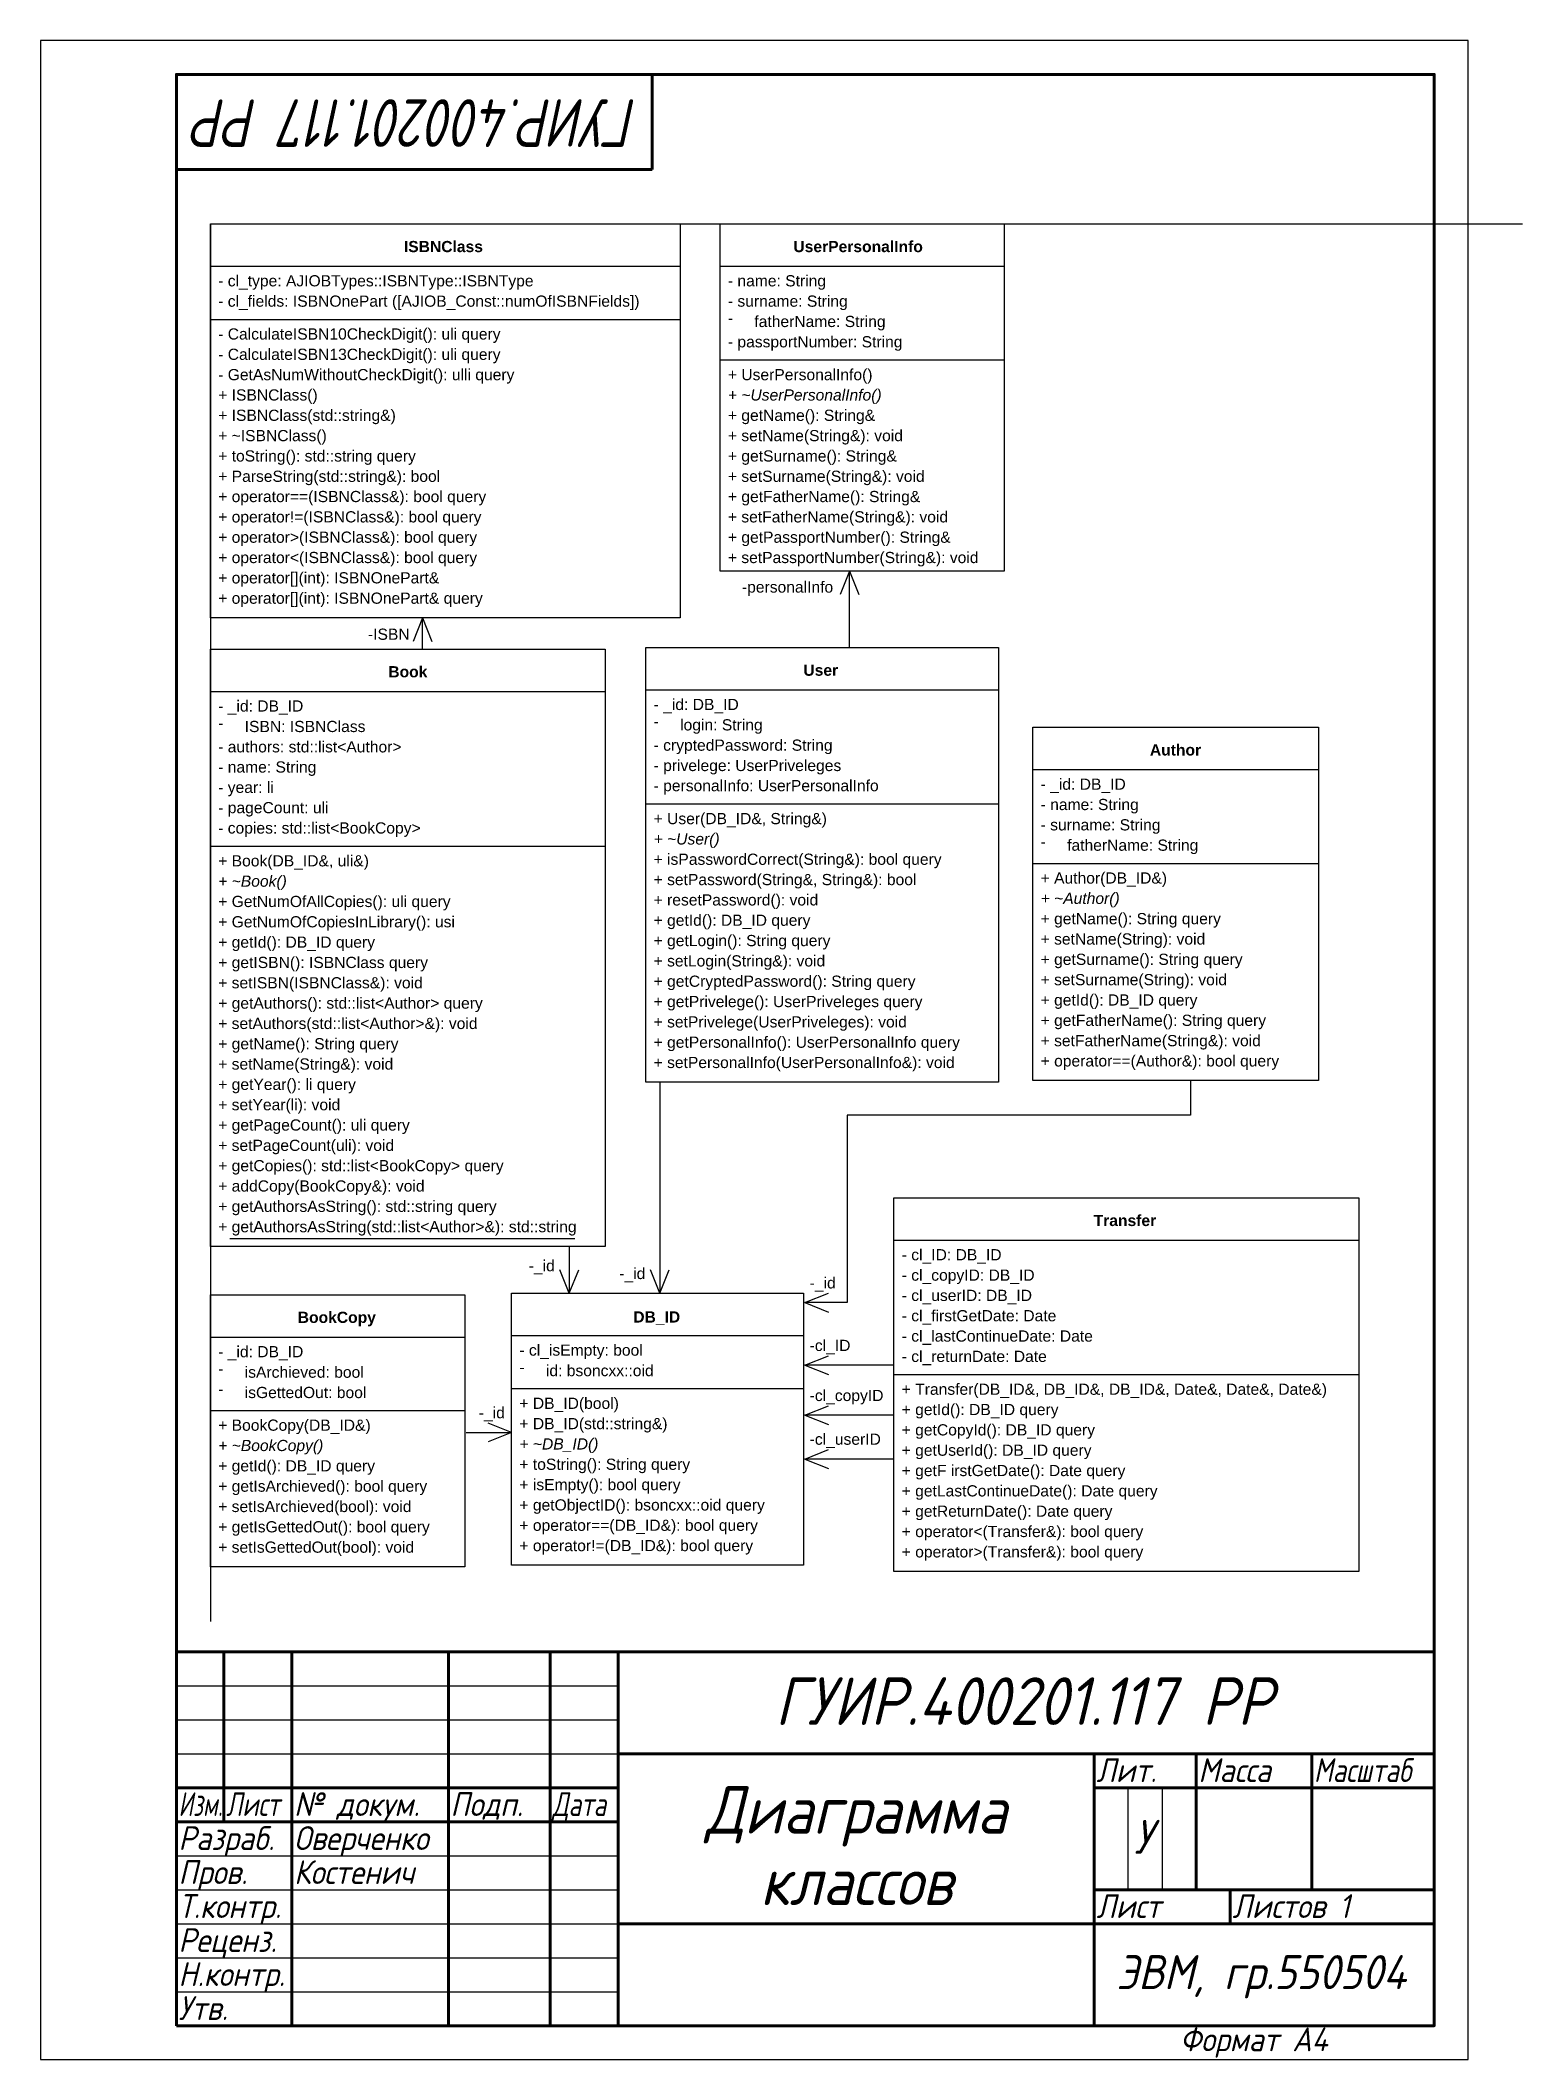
# Model space of a CAD drawing. Header units: millimetres. Extents: x 0 to 218, y 0 to 297.
import ezdxf
from ezdxf.enums import TextEntityAlignment as Align

# ---------------------------------------------------------------- set-up
doc = ezdxf.new("R2010")
doc.units = ezdxf.units.MM
doc.header["$LTSCALE"] = 0.5
doc.layers.get('0').update_dxf_attribs({"lineweight": 60})
doc.layers.get('Defpoints').update_dxf_attribs({"color": 5})
doc.layers.add('4-текст', color=92, linetype='Continuous')
doc.layers.add('текст рамки', color=92, linetype='Continuous')
doc.layers.add('рамка', color=7, linetype='Continuous', lineweight=60)
doc.styles.add('PDF Arial', font='arial.ttf')
doc.styles.add('PDF Arial Bold', font='')
doc.styles.add('PDF Arial Italic', font='')
doc.styles.get("Standard").update_dxf_attribs({"font": 'isocpeui.ttf', "width": 0.9})
doc.styles.get('PDF Arial Bold').set_extended_font_data('Arial', bold=True)
doc.styles.get('PDF Arial Italic').set_extended_font_data('Arial', italic=True)

msp = doc.modelspace()

# ---------------------------------------------------------------- linework, layer by layer
at = {"lineweight": 25}
for points in [[(25, 270), (94.09, 270), (94.09, 212.05), (25, 212.05)], [(99.96, 270), (141.74, 270), (141.74, 218.95), (99.96, 218.95)], [(25, 207.45), (83.07, 207.45), (83.07, 119.62), (25, 119.62)], [(89.04, 207.68), (140.91, 207.68), (140.91, 143.76), (89.04, 143.76)], [(145.96, 195.96), (187.96, 195.96), (187.96, 143.99), (145.96, 143.99)], [(125.53, 126.74), (193.93, 126.74), (193.93, 71.79), (125.53, 71.79)], [(25, 112.49), (62.41, 112.49), (62.41, 72.48), (25, 72.48)], [(69.3, 112.72), (112.22, 112.72), (112.22, 72.71), (69.3, 72.71)]]:
    msp.add_lwpolyline(points, close=True, dxfattribs=at)
for points in [[(25, 263.79), (94.09, 263.79)], [(99.96, 263.79), (141.74, 263.79)], [(25, 255.97), (94.09, 255.97)], [(99.96, 249.99), (141.74, 249.99)], [(119.01, 218.95), (117.64, 215.5)], [(119.01, 207.68), (119.01, 218.95), (120.39, 215.5)], [(56.22, 212.05), (54.84, 208.6)], [(56.22, 207.45), (56.22, 212.05), (57.59, 208.6)], [(25, 201.25), (83.07, 201.25)], [(89.04, 201.48), (140.91, 201.48)], [(145.96, 189.75), (187.96, 189.75)], [(89.04, 184.69), (140.91, 184.69)], [(25, 178.48), (83.07, 178.48)], [(145.96, 175.95), (187.96, 175.95)], [(91.1, 143.76), (91.1, 112.72), (89.73, 116.17)], [(169.14, 143.99), (169.14, 138.93), (118.65, 138.93), (118.65, 111.34), (112.45, 111.34), (115.89, 112.72)], [(27.85, 120.77), (78.62, 120.77)], [(77.79, 119.62), (77.79, 112.72), (76.41, 116.17)], [(125.53, 120.54), (193.93, 120.54)], [(77.79, 112.72), (79.17, 116.17)], [(91.1, 112.72), (92.48, 116.17)], [(112.45, 111.34), (115.89, 109.96)], [(25, 106.28), (62.41, 106.28)], [(69.3, 106.51), (112.22, 106.51)], [(125.53, 102.14), (112.45, 102.14), (115.89, 103.52)], [(112.45, 102.14), (115.89, 100.76)], [(69.3, 98.69), (112.22, 98.69)], [(125.53, 100.76), (193.93, 100.76)], [(25, 95.47), (62.41, 95.47)], [(125.53, 94.78), (112.45, 94.78), (115.89, 96.16)], [(62.64, 92.25), (69.3, 92.25), (65.86, 90.87)], [(69.3, 92.25), (65.86, 93.63)], [(112.45, 94.78), (115.89, 93.4)], [(125.53, 88.34), (112.45, 88.34), (115.89, 89.72)], [(112.45, 88.34), (115.89, 86.96)]]:
    msp.add_lwpolyline(points, dxfattribs=at)
at = {"layer": 'Defpoints'}
for q in [(218, 270), (25, 64.46)]:
    msp.add_line((25, 270), q, dxfattribs=at)
msp.add_lwpolyline([(0, 0), (210, 0), (210, 297), (0, 297)], close=True, dxfattribs=at)
at = {"layer": 'рамка'}
for p, q in [((90, 291.99), (90, 277.99)), ((20, 277.99), (90, 277.99)), ((155, 44.99), (155, 39.99))]:
    msp.add_line(p, q, dxfattribs=at)
at = {"layer": 'рамка', "lineweight": 60}
for p, q in [((205, 59.99), (20, 59.99)), ((27, 59.99), (27, 34.99)), ((37, 4.99), (37, 59.99)), ((60, 59.99), (60, 4.99)), ((75, 4.99), (75, 59.99)), ((85, 59.99), (85, 4.99)), ((85, 44.99), (205, 44.99)), ((155, 4.99), (155, 44.99)), ((170, 44.99), (170, 24.99)), ((187, 24.99), (187, 44.99)), ((20, 39.99), (85, 39.99)), ((155, 39.99), (205, 39.99)), ((20, 34.99), (85, 34.99)), ((155, 24.99), (205, 24.99)), ((175, 19.99), (175, 24.99)), ((85, 19.99), (205, 19.99))]:
    msp.add_line(p, q, dxfattribs=at)
at = {"layer": 'рамка', "lineweight": -3}
for p, q in [((20, 54.99), (85, 54.99)), ((20, 49.99), (85, 49.99)), ((20, 44.99), (85, 44.99)), ((160, 24.99), (160, 39.99)), ((165, 39.99), (165, 24.99)), ((20, 29.99), (85, 29.99)), ((20, 24.99), (85, 24.99)), ((20, 19.99), (85, 19.99)), ((20, 14.99), (85, 14.99)), ((20, 9.99), (85, 9.99))]:
    msp.add_line(p, q, dxfattribs=at)
at = {"layer": 'рамка', "lineweight": 60}
msp.add_lwpolyline([(20, 4.99), (205, 4.99), (205, 291.99), (20, 291.99)], close=True, dxfattribs=at)

# ---------------------------------------------------------------- texts
at = {"layer": '4-текст', "attachment_point": 7}
for s, insert, char_height, style in [('ISBNClass', (53.46, 265.83), 1.646, 'PDF Arial Bold'), ('UserPersonalInfo', (110.75, 265.83), 1.646, 'PDF Arial Bold'), ('- cl_type: AJIOBTypes::ISBNType::ISBNType', (26.15, 260.32), 1.646, 'PDF Arial'), ('- name: String', (101.11, 260.32), 1.646, 'PDF Arial'), ('- cl_fields: ISBNOnePart ([AJIOB_Const::numOfISBNFields])', (26.15, 257.33), 1.646, 'PDF Arial'), ('- surname: String', (101.11, 257.33), 1.646, 'PDF Arial'), ('-', (101.11, 255.32), 1.65, 'PDF Arial'), ('fatherName: String', (105.01, 254.34), 1.646, 'PDF Arial'), ('- CalculateISBN10CheckDigit(): uli {query}', (26.15, 252.5), 1.646, 'PDF Arial'), ('- passportNumber: String', (101.11, 251.35), 1.646, 'PDF Arial'), ('- CalculateISBN13CheckDigit(): uli {query}', (26.15, 249.51), 1.646, 'PDF Arial'), ('- GetAsNumWithoutCheckDigit(): ulli {query}', (26.15, 246.52), 1.646, 'PDF Arial'), ('+ UserPersonalInfo()', (101.11, 246.52), 1.646, 'PDF Arial'), ('+ ISBNClass()', (26.15, 243.53), 1.646, 'PDF Arial'), ('+ ~UserPersonalInfo()', (101.11, 243.53), 1.646, 'PDF Arial Italic'), ('+ ISBNClass(std::string&)', (26.15, 240.54), 1.646, 'PDF Arial'), ('+ getName(): String&', (101.11, 240.54), 1.646, 'PDF Arial'), ('+ ~ISBNClass()', (26.15, 237.55), 1.646, 'PDF Arial'), ('+ setName(String&): void', (101.11, 237.55), 1.646, 'PDF Arial'), ('+ toString(): std::string {query}', (26.15, 234.56), 1.646, 'PDF Arial'), ('+ getSurname(): String&', (101.11, 234.56), 1.646, 'PDF Arial'), ('+ ParseString(std::string&): bool', (26.15, 231.57), 1.646, 'PDF Arial'), ('+ setSurname(String&): void', (101.11, 231.57), 1.646, 'PDF Arial'), ('+ operator==(ISBNClass&): bool {query}', (26.15, 228.59), 1.646, 'PDF Arial'), ('+ getFatherName(): String&', (101.11, 228.59), 1.646, 'PDF Arial'), ('+ operator!=(ISBNClass&): bool {query}', (26.15, 225.6), 1.646, 'PDF Arial'), ('+ setFatherName(String&): void', (101.11, 225.6), 1.646, 'PDF Arial'), ('+ operator>(ISBNClass&): bool {query}', (26.15, 222.61), 1.646, 'PDF Arial'), ('+ getPassportNumber(): String&', (101.11, 222.61), 1.646, 'PDF Arial'), ('+ operator<(ISBNClass&): bool {query}', (26.15, 219.62), 1.646, 'PDF Arial'), ('+ setPassportNumber(String&): void', (101.11, 219.62), 1.646, 'PDF Arial'), ('+ operator[](int): ISBNOnePart&', (26.15, 216.63), 1.646, 'PDF Arial'), ('-personalInfo', (103.18, 215.28), 1.646, 'PDF Arial'), ('+ operator[](int): ISBNOnePart& {query}', (26.15, 213.64), 1.646, 'PDF Arial'), ('-ISBN', (48.18, 208.81), 1.646, 'PDF Arial'), ('Book', (51.17, 203.29), 1.646, 'PDF Arial Bold'), ('User', (112.22, 203.52), 1.646, 'PDF Arial Bold'), ('- _id: DB_ID', (26.15, 197.8), 1.646, 'PDF Arial'), ('- _id: DB_ID', (90.19, 198.03), 1.646, 'PDF Arial'), ('-', (26.15, 195.76), 1.65, 'PDF Arial'), ('ISBN: ISBNClass', (30.05, 195.24), 1.646, 'PDF Arial'), ('-', (90.19, 195.99), 1.65, 'PDF Arial'), ('login: String', (94.09, 195.01), 1.646, 'PDF Arial'), ('- authors: std::list<Author>', (26.15, 192.25), 1.646, 'PDF Arial'), ('- cryptedPassword: String', (90.19, 192.02), 1.646, 'PDF Arial'), ('Author', (163.18, 191.79), 1.646, 'PDF Arial Bold'), ('- name: String', (26.15, 188.81), 1.646, 'PDF Arial'), ('- privelege: UserPriveleges', (90.19, 189.03), 1.646, 'PDF Arial'), ('- year: li', (26.15, 185.82), 1.646, 'PDF Arial'), ('- personalInfo: UserPersonalInfo', (90.19, 186.07), 1.646, 'PDF Arial'), ('- _id: DB_ID', (147.11, 186.3), 1.646, 'PDF Arial'), ('- pageCount: uli', (26.15, 182.83), 1.646, 'PDF Arial'), ('- name: String', (147.11, 183.29), 1.646, 'PDF Arial'), ('- copies: std::list<BookCopy>', (26.15, 179.84), 1.646, 'PDF Arial'), ('+ User(DB_ID&, String&)', (90.19, 181.22), 1.646, 'PDF Arial'), ('- surname: String', (147.11, 180.3), 1.646, 'PDF Arial'), ('+ ~User()', (90.19, 178.23), 1.646, 'PDF Arial Italic'), ('-', (147.11, 178.29), 1.65, 'PDF Arial'), ('fatherName: String', (151.01, 177.31), 1.646, 'PDF Arial'), ('+ Book(DB_ID&, uli&)', (26.15, 175.01), 1.646, 'PDF Arial'), ('+ isPasswordCorrect(String&): bool {query}', (90.19, 175.24), 1.646, 'PDF Arial'), ('+ ~Book()', (26.15, 172.02), 1.646, 'PDF Arial Italic'), ('+ setPassword(String&, String&): bool', (90.19, 172.25), 1.646, 'PDF Arial'), ('+ Author(DB_ID&)', (147.11, 172.48), 1.646, 'PDF Arial'), ('+ GetNumOfAllCopies(): uli {query}', (26.15, 169.03), 1.646, 'PDF Arial'), ('+ resetPassword(): void', (90.19, 169.26), 1.646, 'PDF Arial'), ('+ ~Author()', (147.11, 169.49), 1.646, 'PDF Arial Italic'), ('+ GetNumOfCopiesInLibrary(): usi', (26.15, 166.04), 1.646, 'PDF Arial'), ('+ getId(): DB_ID {query}', (90.19, 166.27), 1.646, 'PDF Arial'), ('+ getName(): String {query}', (147.11, 166.5), 1.646, 'PDF Arial'), ('+ getId(): DB_ID {query}', (26.15, 163.05), 1.646, 'PDF Arial'), ('+ getLogin(): String {query}', (90.19, 163.28), 1.646, 'PDF Arial'), ('+ setName(String): void', (147.11, 163.51), 1.646, 'PDF Arial'), ('+ getISBN(): ISBNClass {query}', (26.15, 160.06), 1.646, 'PDF Arial'), ('+ setLogin(String&): void', (90.19, 160.29), 1.646, 'PDF Arial'), ('+ getSurname(): String {query}', (147.11, 160.52), 1.646, 'PDF Arial'), ('+ setISBN(ISBNClass&): void', (26.15, 157.07), 1.646, 'PDF Arial'), ('+ getCryptedPassword(): String {query}', (90.19, 157.3), 1.646, 'PDF Arial'), ('+ setSurname(String): void', (147.11, 157.53), 1.646, 'PDF Arial'), ('+ getAuthors(): std::list<Author> {query}', (26.15, 154.08), 1.646, 'PDF Arial'), ('+ getPrivelege(): UserPriveleges {query}', (90.19, 154.31), 1.646, 'PDF Arial'), ('+ getId(): DB_ID {query}', (147.11, 154.54), 1.646, 'PDF Arial'), ('+ setAuthors(std::list<Author>&): void', (26.15, 151.09), 1.646, 'PDF Arial'), ('+ setPrivelege(UserPriveleges): void', (90.19, 151.32), 1.646, 'PDF Arial'), ('+ getFatherName(): String {query}', (147.11, 151.55), 1.646, 'PDF Arial'), ('+ getName(): String {query}', (26.15, 148.1), 1.646, 'PDF Arial'), ('+ getPersonalInfo(): UserPersonalInfo {query}', (90.19, 148.33), 1.646, 'PDF Arial'), ('+ setFatherName(String&): void', (147.11, 148.56), 1.646, 'PDF Arial'), ('+ setName(String&): void', (26.15, 145.12), 1.646, 'PDF Arial'), ('+ setPersonalInfo(UserPersonalInfo&): void', (90.19, 145.35), 1.646, 'PDF Arial'), ('+ operator==(Author&): bool {query}', (147.11, 145.58), 1.646, 'PDF Arial'), ('+ getYear(): li {query}', (26.15, 142.13), 1.646, 'PDF Arial'), ('+ setYear(li): void', (26.15, 139.14), 1.646, 'PDF Arial'), ('+ getPageCount(): uli {query}', (26.15, 136.15), 1.646, 'PDF Arial'), ('+ setPageCount(uli): void', (26.15, 133.16), 1.646, 'PDF Arial'), ('+ getCopies(): std::list<BookCopy> {query}', (26.15, 130.17), 1.646, 'PDF Arial'), ('+ addCopy(BookCopy&): void', (26.15, 127.18), 1.646, 'PDF Arial'), ('+ getAuthorsAsString(): std::string {query}', (26.15, 124.19), 1.646, 'PDF Arial'), ('+ getAuthorsAsString(std::list<Author>&): std::string', (26.15, 121.2), 1.646, 'PDF Arial'), ('Transfer', (154.91, 122.58), 1.646, 'PDF Arial Bold'), ('- cl_ID: DB_ID', (126.68, 117.09), 1.646, 'PDF Arial'), ('-_id', (71.82, 115.48), 1.646, 'PDF Arial'), ('-_id', (85.14, 114.33), 1.646, 'PDF Arial'), ('- cl_copyID: DB_ID', (126.68, 114.07), 1.646, 'PDF Arial'), ('-_id', (113.14, 112.95), 1.646, 'PDF Arial'), ('- cl_userID: DB_ID', (126.68, 111.11), 1.646, 'PDF Arial'), ('BookCopy', (37.85, 107.86), 1.646, 'PDF Arial Bold'), ('DB_ID', (87.2, 108.12), 1.646, 'PDF Arial Bold'), ('- cl_firstGetDate: Date', (126.68, 108.12), 1.646, 'PDF Arial'), ('- cl_lastContinueDate: Date', (126.68, 105.13), 1.646, 'PDF Arial'), ('- _id: DB_ID', (26.15, 102.83), 1.646, 'PDF Arial'), ('- cl_isEmpty: bool', (70.45, 103.04), 1.646, 'PDF Arial'), ('-cl_ID', (113.14, 103.75), 1.646, 'PDF Arial'), ('- cl_returnDate: Date', (126.68, 102.14), 1.646, 'PDF Arial'), ('-', (26.15, 100.79), 1.65, 'PDF Arial'), ('isArchieved: bool', (30.05, 100.27), 1.646, 'PDF Arial'), ('-', (70.45, 101.02), 1.65, 'PDF Arial'), ('id: bsoncxx::oid', (74.35, 100.5), 1.646, 'PDF Arial'), ('-', (26.15, 97.8), 1.65, 'PDF Arial'), ('isGettedOut: bool', (30.05, 97.28), 1.646, 'PDF Arial'), ('-cl_copyID', (113.14, 96.37), 1.646, 'PDF Arial'), ('+ Transfer(DB_ID&, DB_ID&, DB_ID&, Date&, Date&, Date&)', (126.68, 97.29), 1.646, 'PDF Arial'), ('-_id', (64.48, 93.86), 1.646, 'PDF Arial'), ('+ DB_ID(bool)', (70.45, 95.22), 1.646, 'PDF Arial'), ('+ getId(): DB_ID {query}', (126.68, 94.3), 1.646, 'PDF Arial'), ('+ BookCopy(DB_ID&)', (26.15, 92), 1.646, 'PDF Arial'), ('+ DB_ID(std::string&)', (70.45, 92.23), 1.646, 'PDF Arial'), ('-cl_userID', (113.14, 89.96), 1.646, 'PDF Arial'), ('+ getCopyId(): DB_ID {query}', (126.68, 91.31), 1.646, 'PDF Arial'), ('+ ~BookCopy()', (26.15, 89.01), 1.646, 'PDF Arial Italic'), ('+ ~DB_ID()', (70.45, 89.24), 1.646, 'PDF Arial Italic'), ('+ getUserId(): DB_ID {query}', (126.68, 88.32), 1.646, 'PDF Arial'), ('+ getId(): DB_ID {query}', (26.15, 86.02), 1.646, 'PDF Arial'), ('+ toString(): String {query}', (70.45, 86.25), 1.646, 'PDF Arial'), ('+ getF irstGetDate(): Date {query}', (126.68, 85.33), 1.646, 'PDF Arial'), ('+ getIsArchieved(): bool {query}', (26.15, 83.03), 1.646, 'PDF Arial'), ('+ isEmpty(): bool {query}', (70.45, 83.26), 1.646, 'PDF Arial'), ('+ getLastContinueDate(): Date {query}', (126.68, 82.34), 1.646, 'PDF Arial'), ('+ setIsArchieved(bool): void', (26.15, 80.04), 1.646, 'PDF Arial'), ('+ getObjectID(): bsoncxx::oid {query}', (70.45, 80.27), 1.646, 'PDF Arial'), ('+ getReturnDate(): Date {query}', (126.68, 79.35), 1.646, 'PDF Arial'), ('+ getIsGettedOut(): bool {query}', (26.15, 77.05), 1.646, 'PDF Arial'), ('+ operator==(DB_ID&): bool {query}', (70.45, 77.28), 1.646, 'PDF Arial'), ('+ operator<(Transfer&): bool {query}', (126.68, 76.36), 1.646, 'PDF Arial'), ('+ setIsGettedOut(bool): void', (26.15, 74.06), 1.646, 'PDF Arial'), ('+ operator!=(DB_ID&): bool {query}', (70.45, 74.29), 1.646, 'PDF Arial'), ('+ operator>(Transfer&): bool {query}', (126.68, 73.37), 1.646, 'PDF Arial')]:
    msp.add_mtext(s, dxfattribs=dict(at, insert=insert, char_height=char_height, style=style))
at = {"layer": 'рамка', "lineweight": -3, "width": 0.9}
msp.add_text('Формат А4', height=3.5, dxfattribs=at).set_placement((167.6, 1.23))
at = {"layer": 'текст рамки', "width": 0.8}
msp.add_text('ГУИР.400201.117 PP', height=7, rotation=180, dxfattribs=at).set_placement((55.36, 288.34), align=Align.CENTER)
at = {"layer": 'текст рамки', "width": 0.9}
msp.add_text('ГУИР.400201.117 РР', height=7, dxfattribs=at).set_placement((144.64, 49.23), align=Align.CENTER)
at = {"layer": 'текст рамки', "lineweight": -3}
for s, width, p in [('Лит.', 0.9, (155.31, 40.83)), ('Масса', 0.9, (170.31, 40.83)), ('Масштаб', 0.8, (187.31, 40.83)), ('Изм.', 0.7, (20.31, 35.83)), ('Лист', 0.75, (27.31, 35.83)), ('№ докум.', 0.9, (37.31, 35.83)), ('Подп.', 0.9, (60.31, 35.83)), ('Дата', 0.75, (75.31, 35.83)), ('Разраб.', 0.9, (20.31, 30.83)), ('Оверченко', 0.9, (37.31, 30.83)), ('Пров.', 0.9, (20.31, 25.83)), ('Костенич', 0.9, (37.31, 25.83)), ('Т.контр.', 0.9, (20.31, 20.83)), ('Лист', 0.9, (155.31, 20.83)), ('Листов 1', 0.9, (175.31, 20.83)), ('Реценз.', 0.9, (20.31, 15.83)), ('Н.контр.', 0.9, (20.31, 10.83)), ('Утв.', 0.9, (20.31, 5.83))]:
    msp.add_text(s, height=3.5, dxfattribs=dict(at, width=width)).set_placement(p)
at = {"layer": 'текст рамки', "width": 0.9}
msp.add_text('У', height=5, dxfattribs=at).set_placement((162.23, 32.76), align=Align.MIDDLE_CENTER)
msp.add_text('ЭВМ, гр.550504', height=5, dxfattribs=at).set_placement((158.24, 10.37))
at = {"layer": 'текст рамки', "insert": (120, 31.49), "char_height": 7, "attachment_point": 5}
msp.add_mtext_dynamic_manual_height_columns('\\pxsm0.9;Диаграмма классов', width=70, gutter_width=50, heights=[0], dxfattribs=at)

doc.saveas('drawing.dxf')
